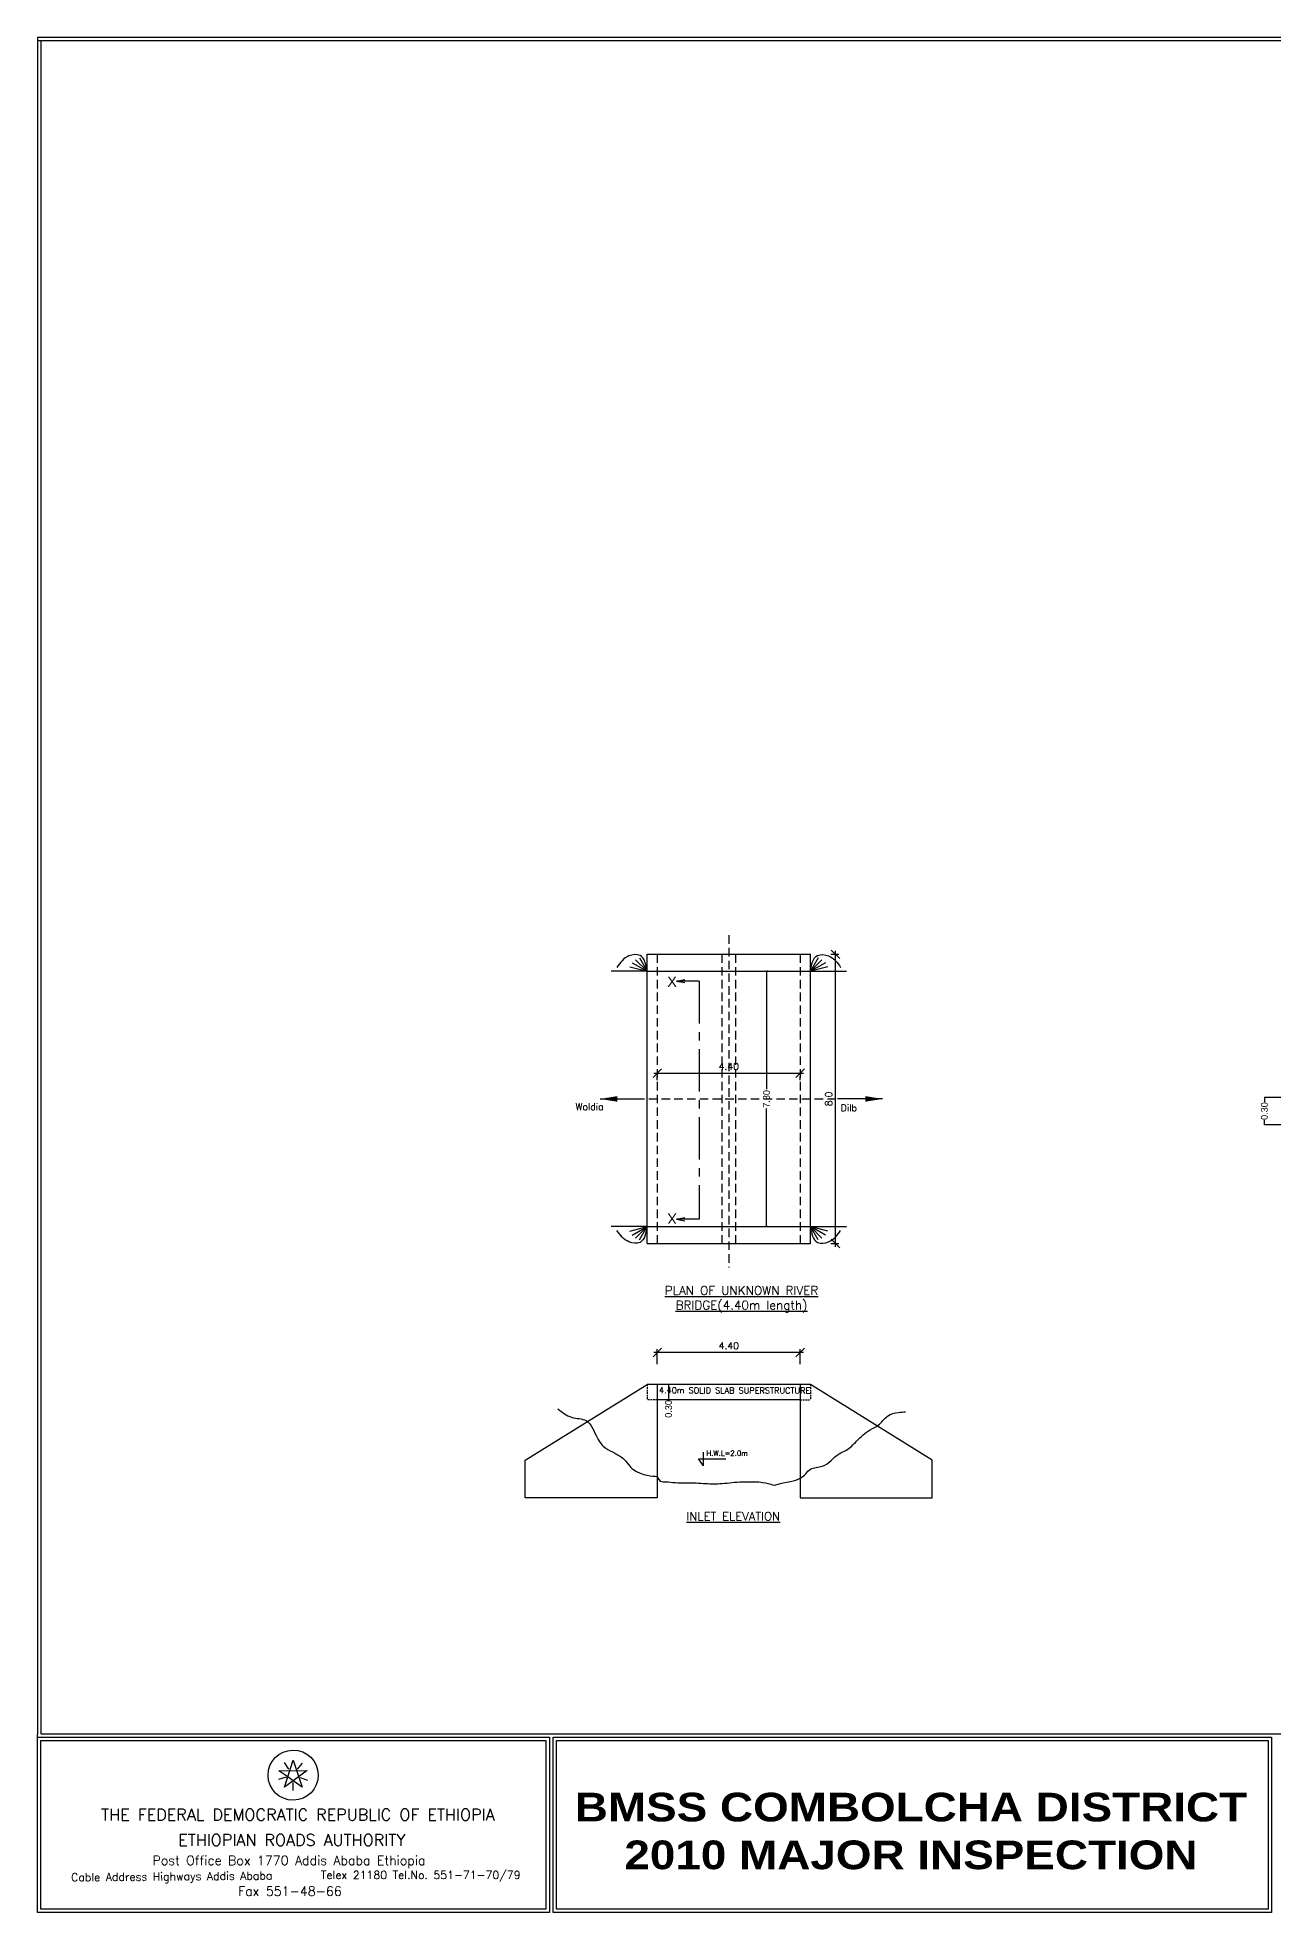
# Model space of a CAD drawing. Header units: inches. Extents: x 21 to 79610, y 8 to 55116.
# Drawn here: x 21 to 36343, y 8 to 55116 of the extents above; entities that cross this region are included whole.
import ezdxf
from ezdxf.enums import TextEntityAlignment as Align

# ---------------------------------------------------------------- set-up
doc = ezdxf.new("R2010")
doc.units = ezdxf.units.IN
doc.header["$MEASUREMENT"] = 0
for name, pattern in [('CENTER', [2, 1.25, -0.25, 0.25, -0.25]), ('DASHED', [0.75, 0.5, -0.25]), ('HIDDEN', [0.375, 0.25, -0.125])]:
    doc.linetypes.add(name, pattern=pattern)
for name, color, linetype in [('Conc surface', 2, 'Continuous'), ('Dim', 9, 'Continuous'), ('divsion', 3, 'Continuous'), ('FILL', 7, 'Continuous'), ('Grade', 6, 'DASHED'), ('Mas surface', 4, 'Continuous'), ('MISCELANEOUS', 7, 'Continuous'), ('Text', 3, 'Continuous'), ('TITLE BLOCK', 7, 'Continuous')]:
    doc.layers.add(name, color=color, linetype=linetype)
doc.layers.add('probable bridge', color=1, linetype='Continuous', lineweight=30)
doc.styles.add('30', font='ROMANT.SHX', dxfattribs={"height": 4})
doc.styles.add('50', font='romanc.shx')
doc.styles.add('Logo', font='')
doc.styles.add('Text100-2.25', font='romans.shx')
doc.styles.add('Text200-2.25', font='romans.shx')
doc.styles.add('Text200-3.0', font='romanc.shx')
doc.styles.add('Text50-2.0', font='romans.shx')
doc.styles.get('Logo').set_extended_font_data('Arial Black')
doc.dimstyles.new('Dim100', dxfattribs={"dimtxt": 200, "dimasz": 250, "dimexe": 100, "dimexo": 600, "dimgap": 100, "dimtad": 1, "dimdec": 0, "dimzin": 0, "dimdsep": 46, "dimtxsty": 'Text100-2.25', "dimblk": 'OBLIQUE', "dimcen": 100, "dimdle": 100, "dimclrd": 256, "dimclre": 256, "dimclrt": 3, "dimadec": 0, "dimazin": 0, "dimtfac": 1, "dimtdec": 0, "dimtofl": 0, "dimtmove": 0, "dimatfit": 3, "dimfxl": 1, "dimtolj": 1, "dimtzin": 0, "dimarcsym": 0})
doc.dimstyles.new('Dim50', dxfattribs={"dimtxt": 300, "dimasz": 150, "dimexe": 150, "dimexo": 150, "dimgap": 75, "dimtad": 1, "dimdec": 0, "dimlfac": 0.5, "dimzin": 0, "dimdsep": 46, "dimtxsty": 'Text50-2.0', "dimblk": 'OBLIQUE', "dimcen": 100, "dimdle": 150, "dimclrd": 256, "dimclre": 256, "dimclrt": 3, "dimadec": 0, "dimazin": 0, "dimtfac": 1, "dimtdec": 0, "dimtofl": 0, "dimtmove": 0, "dimatfit": 3, "dimfxl": 1, "dimtolj": 1, "dimtzin": 0, "dimarcsym": 0})
doc.dimstyles.get("Standard").update_dxf_attribs({"dimtxt": 200, "dimasz": 0.18, "dimexe": 0.18, "dimexo": 0.0625, "dimgap": 0.09, "dimtad": 0, "dimdec": 4, "dimzin": 0, "dimdsep": 46, "dimtxsty": 'Standard', "dimcen": 0.09, "dimadec": 0, "dimazin": 0, "dimtfac": 1, "dimtdec": 4, "dimtofl": 0, "dimtmove": 0, "dimatfit": 3, "dimfxl": 1, "dimtolj": 1, "dimtzin": 0, "dimarcsym": 0})

# ---------------------------------------------------------------- blocks, each defined once
blk = doc.blocks.new('_Oblique')
at = {"color": 0, "lineweight": -2}
blk.add_line((-0.5, -0.5), (0.5, 0.5), dxfattribs=at)
blk = doc.blocks.new('*D9')
at = {"layer": 'Defpoints', "color": 0, "ltscale": 10}
for p in [(18235, 25067), (22435, 25067), (22435, 24675)]:
    blk.add_point(p, dxfattribs=at)
at = {"layer": 'Dim', "lineweight": -2, "ltscale": 10}
for p, q in [((18135, 24675), (22535, 24675)), ((18235, 24467), (18235, 24575)), ((22435, 24467), (22435, 24575))]:
    blk.add_line(p, q, dxfattribs=at)
at = {"layer": 'Dim', "lineweight": -2, "ltscale": 10, "xscale": 250, "yscale": 250, "zscale": 250, "rotation": 180}
blk.add_blockref('_Oblique', (18235, 24675), dxfattribs=at)
at = {"layer": 'Dim', "lineweight": -2, "ltscale": 10, "xscale": 250, "yscale": 250, "zscale": 250}
blk.add_blockref('_Oblique', (22435, 24675), dxfattribs=at)
at = {"layer": 'Dim', "color": 3, "ltscale": 10, "insert": (20335, 24875), "char_height": 200, "attachment_point": 5, "style": 'Text100-2.25'}
blk.add_mtext('\\A1;4.40', dxfattribs=at)
blk = doc.blocks.new('*D10')
at = {"layer": 'Defpoints', "color": 0, "ltscale": 10}
for p in [(22735, 28170), (23471, 28170), (22735, 19670)]:
    blk.add_point(p, dxfattribs=at)
at = {"layer": 'Dim', "lineweight": -2, "ltscale": 10}
for p, q in [((23335, 28170), (23571, 28170)), ((23471, 19570), (23471, 28270)), ((23335, 19670), (23571, 19670))]:
    blk.add_line(p, q, dxfattribs=at)
at = {"layer": 'Dim', "lineweight": -2, "ltscale": 10, "xscale": 250, "yscale": 250, "zscale": 250}
for p, rotation in [((23471, 28170), 90), ((23471, 19670), 270)]:
    blk.add_blockref('_Oblique', p, dxfattribs=dict(at, rotation=rotation))
at = {"layer": 'Dim', "color": 3, "ltscale": 10, "insert": (23271, 23920), "char_height": 200, "attachment_point": 5, "rotation": 90, "style": 'Text100-2.25'}
blk.add_mtext('\\A1;8.0', dxfattribs=at)
blk = doc.blocks.new('*D11')
at = {"layer": 'Defpoints', "color": 0}
for p in [(18235, 16465), (18235, 15524, 0), (22435, 15524, 0)]:
    blk.add_point(p, dxfattribs=at)
at = {"layer": 'Dim', "lineweight": -2}
for p, q in [((18235, 16124), (18235, 16565)), ((22435, 16124), (22435, 16565)), ((22535, 16465), (18135, 16465))]:
    blk.add_line(p, q, dxfattribs=at)
at = {"layer": 'Dim', "lineweight": -2, "xscale": 250, "yscale": 250, "zscale": 250, "rotation": 180}
blk.add_blockref('_Oblique', (18235, 16465), dxfattribs=at)
at = {"layer": 'Dim', "lineweight": -2, "xscale": 250, "yscale": 250, "zscale": 250}
blk.add_blockref('_Oblique', (22435, 16465), dxfattribs=at)
at = {"layer": 'Dim', "color": 3, "insert": (20335, 16665), "char_height": 200, "attachment_point": 5, "style": 'Text100-2.25'}
blk.add_mtext('\\A1;4.40', dxfattribs=at)
blk = doc.blocks.new('*D13')
at = {"color": 0, "lineweight": -2}
for p, q in [((36904, 23962), (36075, 23962)), ((36075, 23962), (36075, 23829)), ((36075, 23163), (36075, 23296)), ((36904, 23162), (36075, 23162))]:
    blk.add_line(p, q, dxfattribs=at)
at = {"color": 0}
for points in [[(36075, 23962), (36075, 23962), (36075, 23962)], [(36075, 23163), (36075, 23163), (36075, 23162)]]:
    blk.add_solid(points, dxfattribs=at)
at = {"layer": 'Defpoints', "color": 0}
for p in [(36905, 23962), (36075, 23162), (36905, 23162)]:
    blk.add_point(p, dxfattribs=at)
at = {"color": 0, "insert": (36075, 23562), "char_height": 200, "attachment_point": 5, "rotation": 90}
blk.add_mtext('\\A1;0.30', dxfattribs=at)
blk = doc.blocks.new('*D14')
at = {"color": 0, "lineweight": -2}
for p, q in [((18565, 15524), (18565, 15524)), ((18565, 15524), (18565, 15076)), ((18565, 15076), (18565, 15076)), ((18565, 15076), (18565, 15076))]:
    blk.add_line(p, q, dxfattribs=at)
at = {"color": 0}
for points in [[(18565, 15524), (18565, 15524), (18565, 15524)], [(18565, 15076), (18565, 15076), (18565, 15076)]]:
    blk.add_solid(points, dxfattribs=at)
at = {"layer": 'Defpoints', "color": 0}
for p in [(18565, 15524), (18565, 15076), (18565, 15076)]:
    blk.add_point(p, dxfattribs=at)
at = {"color": 0, "insert": (18565, 14809), "char_height": 200, "attachment_point": 5, "rotation": 90}
blk.add_mtext('\\A1;0.30', dxfattribs=at)
blk = doc.blocks.new('*D15')
at = {"color": 0, "lineweight": -2}
for p, q in [((21474, 27670), (21444, 27670)), ((21444, 27670), (21444, 24203)), ((21444, 20170), (21444, 23636)), ((21474, 20170), (21444, 20170))]:
    blk.add_line(p, q, dxfattribs=at)
at = {"color": 0}
for points in [[(21444, 27670), (21444, 27670), (21444, 27670)], [(21444, 20170), (21444, 20170), (21444, 20170)]]:
    blk.add_solid(points, dxfattribs=at)
at = {"layer": 'Defpoints', "color": 0}
for p in [(21474, 27670), (21444, 20170), (21474, 20170)]:
    blk.add_point(p, dxfattribs=at)
at = {"color": 0, "insert": (21444, 23920), "char_height": 200, "attachment_point": 5, "rotation": 90}
blk.add_mtext('\\A1;7.80', dxfattribs=at)

msp = doc.modelspace()

# ---------------------------------------------------------------- linework, layer by layer
at = {"layer": 'Conc surface', "linetype": 'Continuous', "ltscale": 0.05}
for p, q in [((17935.29925, 28169.74618), (22735.29925, 28169.74618)), ((17935.29925, 27669.74618), (22735.29925, 27669.74618)), ((17935.29925, 20169.74618), (22735.29925, 20169.74618)), ((17935.29925, 19669.74618), (22735.29925, 19669.74618))]:
    msp.add_line(p, q, dxfattribs=at)
at = {"layer": 'Dim', "color": 3, "ltscale": 10}
for p, q in [((17935.29925, 27669.74618), (16877.77848, 27669.74618)), ((22735.29925, 27669.74618), (23792.82003, 27669.74618)), ((17935.29925, 20169.74618), (16877.77848, 20169.74618)), ((22735.29925, 20169.74618), (23792.82003, 20169.74618))]:
    msp.add_line(p, q, dxfattribs=at)
at = {"layer": 'Dim'}
for points in [[(17935.29925, 27669.74618), (17726.68254, 28135.26049), (17401.45642, 28122.79929), (17048.58652, 27785.46043)], [(22735.29925, 27669.74618), (22943.91597, 28135.26049), (23269.14208, 28122.79929), (23622.01198, 27785.46043)], [(17935.29925, 20169.74618), (17726.68254, 19704.23188), (17401.45642, 19716.69308), (17048.58652, 20054.03194)], [(22735.29925, 20169.74618), (22943.91597, 19704.23188), (23269.14208, 19716.69308), (23622.01198, 20054.03194)]]:
    msp.add_spline(points, degree=3, dxfattribs=at)
at = {"layer": 'divsion', "color": 5}
for p, q in [((7279.15541, 3687.7209), (7529.86356, 4482.86567)), ((7410.43929, 4222.94397), (7282.10233, 4414.81055)), ((7529.86356, 4482.86567), (7794.41076, 3692.21749)), ((7325.95234, 3982.4689), (7103.81808, 3919.70323)), ((7115.65625, 4176.36835), (7949.35691, 4183.64398)), ((7374.9174, 3991.43918), (7115.65625, 4176.36835)), ((7949.35691, 4183.64398), (7279.15541, 3687.7209)), ((7279.15541, 3687.7209), (7374.9174, 3991.43918)), ((7535.14961, 3877.14666), (7374.9174, 3991.43918)), ((7794.41076, 3692.21749), (7535.14961, 3877.14666)), ((7665.25257, 4216.90298), (7808.07023, 4398.24872)), ((7738.24888, 3972.69438), (7954.85201, 3892.90563)), ((7528.54981, 3827.80615), (7519.60024, 3597.14825))]:
    msp.add_line(p, q, dxfattribs=at)
msp.add_ellipse((7533.68858, 4044.56328), major_axis=(-6.42099, 735.77211), ratio=0.9999999689, start_param=-1.5707962983, end_param=4.7123890089, dxfattribs=at)
at = {"layer": 'FILL'}
for p, q in [((17425.08099, 27806.45913), (17935.29925, 27669.74618)), ((17496.30493, 27923.2013), (17935.29925, 27669.74618)), ((17596.35308, 28008.69505), (17935.29925, 27669.74618)), ((17707.77829, 28063.82773), (17935.29925, 27669.74618)), ((22962.82021, 28063.82773), (22735.29925, 27669.74618)), ((23074.24542, 28008.69505), (22735.29925, 27669.74618)), ((23174.29357, 27923.2013), (22735.29925, 27669.74618)), ((23245.51752, 27806.45913), (22735.29925, 27669.74618)), ((17425.08099, 20033.03324), (17935.29925, 20169.74618)), ((17496.30493, 19916.29107), (17935.29925, 20169.74618)), ((17596.35308, 19830.79731), (17935.29925, 20169.74618)), ((17707.77829, 19775.66464), (17935.29925, 20169.74618)), ((22962.82021, 19775.66464), (22735.29925, 20169.74618)), ((23074.24542, 19830.79731), (22735.29925, 20169.74618)), ((23174.29357, 19916.29107), (22735.29925, 20169.74618)), ((23245.51752, 20033.03324), (22735.29925, 20169.74618))]:
    msp.add_line(p, q, dxfattribs=at)
at = {"layer": 'Grade', "linetype": 'DASHED', "ltscale": 500}
for p, q in [((20335.29925, 28731.94785), (20335.29925, 18961.59026)), ((17608.11929, 23919.74642), (23533.58334, 23919.74642))]:
    msp.add_line(p, q, dxfattribs=at)
at = {"layer": 'Grade', "color": 3, "linetype": 'DASHED', "ltscale": 500}
for p, q in [((18235.2992, 28169.74618), (18235.29925, 19669.74618)), ((22435.2992, 28169.74618), (22435.29925, 19669.74618))]:
    msp.add_line(p, q, dxfattribs=at)
at = {"layer": 'Grade', "color": 11, "linetype": 'DASHED', "ltscale": 500}
for p, q in [((20135.29925, 28169.74618), (20135.29925, 19669.74618)), ((20535.29925, 28169.74618), (20535.29925, 19669.74618))]:
    msp.add_line(p, q, dxfattribs=at)
at = {"layer": 'Mas surface', "linetype": 'CENTER', "lineweight": 30, "ltscale": 3000}
for p, q in [((18796.18158, 27384.76894), (19048.7679, 27432.78)), ((19464.57399, 27384.76894), (18796.18158, 27384.76894)), ((18796.18158, 27384.76894), (19048.7679, 27336.75787)), ((18796.18158, 20382.88664), (19048.7679, 20430.8977)), ((19464.57399, 20382.88664), (18796.18158, 20382.88664)), ((18796.18158, 20382.88664), (19048.7679, 20334.87557))]:
    msp.add_line(p, q, dxfattribs=at)
at = {"layer": 'Mas surface', "linetype": 'CENTER', "lineweight": 30, "ltscale": 1000}
msp.add_line((19464.57399, 27384.76894), (19464.57399, 20382.88664), dxfattribs=at)
at = {"layer": 'Mas surface'}
msp.add_open_spline([(15313.6341, 14810.12454), (15438.78966, 14709.51815), (15679.86916, 14515.72621), (16260.58555, 14539.18492), (16413.33912, 13993.52731), (16677.41, 13644.24086), (16992.79117, 13515.75585), (17259.1493, 13351.06909), (17468.06839, 13068.70004), (17798.10373, 12835.85216), (18097.32414, 12832.9314), (18235.29925, 12824.49892), (18235.29925, 12824.49892), (18293.63165, 12668.41378), (18446.54068, 12671.01289), (18702.84786, 12648.91121), (19024.94951, 12625.94532), (19347.9467, 12641.44945), (19722.69924, 12606.45688), (20176.10926, 12602.28283), (20583.5242, 12672.84265), (20982.02006, 12665.68342), (21300.33635, 12677.01382), (21668.40374, 12564.29281), (22029.8386, 12672.73391), (22291.00867, 12685.42214), (22435.29925, 12773.46293), (22435.29925, 12773.46293), (22569.95817, 12830.6268), (22679.90147, 13103.74025), (23210.33314, 13071.95065), (23450.66707, 13464.76292), (23851.71931, 13604.36875), (24115.76485, 13898.4697), (24409.18617, 14170.50924), (24777.93823, 14328.48236), (24962.75189, 14629.35769), (25281.08082, 14707.80885), (25461.25877, 14718.27407), (25531.2162, 14722.33738)], degree=3, knots=[0, 0, 0, 0, 473.0790997449, 911.2633308187, 1521.8649400667, 1908.677069094, 2207.3762493564, 2524.1074764827, 2834.8671349372, 3253.9595252588, 10845.5861444734, 10845.5861444734, 10845.5861444734, 10845.5861444734, 11019.6511772616, 11301.3870818647, 11618.2106942833, 11987.2704052414, 12269.0061983315, 12746.3609761255, 13343.364652022, 13501.5330831364, 13941.2403662333, 14296.6505160002, 14617.3424336216, 29168.74033935, 29168.74033935, 29168.74033935, 29168.74033935, 29567.9385844371, 29931.7817006891, 30546.6689167913, 30782.4073669943, 31180.6764329818, 31704.7634964903, 31976.5193906847, 32359.6101320957, 32693.026514586, 32904.6472771859, 32904.6472771859, 32904.6472771859, 32904.6472771859], dxfattribs=at)
msp.add_open_spline([(22465.75514, 12788.49081), (22455.52956, 12788.97788), (22445.37421, 12789.44705), (22435.29925, 12789.89777)], degree=3, dxfattribs=at)
at = {"layer": 'MISCELANEOUS'}
for p, q in [((19592.65343, 13136.90909), (19448.7268, 13339.11059)), ((19448.7268, 13339.11059), (20248.39093, 13339.11059)), ((19592.65343, 13136.90909), (19592.65343, 13539.45921))]:
    msp.add_line(p, q, dxfattribs=at)
at = {"layer": 'probable bridge', "linetype": 'Continuous', "lineweight": 30, "ltscale": 0.05}
for p, q in [((17935.29925, 19669.74618), (17935.29925, 28169.74618)), ((22735.29925, 19669.74618), (22735.29925, 28169.74618)), ((22735.29925, 15524.19906), (17935.29925, 15524.19906)), ((22435.29925, 15076.11166), (18235.29925, 15076.11166))]:
    msp.add_line(p, q, dxfattribs=at)
at = {"layer": 'probable bridge', "linetype": 'HIDDEN', "lineweight": 30, "ltscale": 200}
for p, q in [((17935.29925, 15524.19906), (17935.29925, 15076.11166)), ((22735.29925, 15524.19906), (22735.29925, 15076.11166)), ((18235.29925, 15076.11166), (17935.29925, 15076.11166)), ((22435.29925, 15076.11166), (22735.29925, 15076.11166))]:
    msp.add_line(p, q, dxfattribs=at)
at = {"layer": 'probable bridge', "linetype": 'Continuous', "lineweight": 30, "ltscale": 0.05}
for points in [[(18235.29925, 15524.19906), (18235.29925, 12198.22421), (14353.53323, 12198.22421), (14353.53323, 13304.04187), (17935.29925, 15524.19906)], [(22435.29925, 15524.19906), (22435.29925, 12198.22421), (26317.06527, 12198.22421), (26317.06527, 13304.04187), (22735.29925, 15524.19906)]]:
    msp.add_lwpolyline(points, dxfattribs=at)
at = {"layer": 'TITLE BLOCK', "color": 5}
for p, q in [((79509.97529, 55015.91775), (21.16962, 55015.91775)), ((121.43418, 55015.91775), (121.43418, 5261.80253)), ((121.43418, 5261.80253), (79509.97529, 5261.80253)), ((121.43418, 5061.27956), (14963.07942, 5061.27956)), ((121.43418, 107.98966), (121.43418, 5061.27956)), ((121.43418, 5061.27956), (14963.07942, 5061.27956)), ((121.43418, 107.98966), (121.43418, 5061.27956)), ((14963.07942, 5061.27956), (14963.07942, 107.98966)), ((14963.07942, 5061.27956), (14963.07942, 107.98966)), ((15272.76912, 5061.27956), (36187.9707, 5061.27956)), ((15272.76912, 107.98966), (15272.76912, 5061.27956)), ((36187.9707, 5061.27956), (36187.9707, 107.98966)), ((14963.07942, 107.98966), (121.43418, 107.98966)), ((14963.07942, 107.98966), (121.43418, 107.98966)), ((14963.07942, 107.98966), (121.43418, 107.98966)), ((36187.9707, 107.98966), (15272.76912, 107.98966))]:
    msp.add_line(p, q, dxfattribs=at)
at = {"layer": 'TITLE BLOCK', "color": 210}
for p, q in [((21.16962, 7.7251), (21.16962, 5241.80552)), ((21.16962, 7.7251), (21.16962, 5241.80552)), ((21.16962, 5161.54413), (15063.34398, 5161.54413)), ((21.16962, 5161.54413), (15063.34398, 5161.54413)), ((15063.34398, 5161.54413), (15063.34398, 7.7251)), ((15063.34398, 5161.54413), (15063.34398, 7.7251)), ((15172.50455, 5161.54413), (36288.23526, 5161.54413)), ((15172.50455, 7.7251), (15172.50455, 5161.54413)), ((36288.23526, 5161.54413), (36288.23526, 7.7251)), ((15063.34398, 7.7251), (21.16962, 7.7251)), ((15063.34398, 7.7251), (21.16962, 7.7251)), ((36288.23526, 7.7251), (15172.50455, 7.7251))]:
    msp.add_line(p, q, dxfattribs=at)
msp.add_lwpolyline([(79610.23985, 5241.80552), (79610.23985, 55116.18231), (21.16962, 55116.18231), (21.16962, 5241.80552)], dxfattribs=at)

# ---------------------------------------------------------------- texts
at = {"layer": 'Dim', "color": 3, "insert": (20507.51035, 15351.65439, 0), "char_height": 175, "attachment_point": 5, "rotation": 359.878383806, "style": 'Text200-2.25'}
msp.add_mtext('4.40m SOLID SLAB SUPERSTRUCTURE', dxfattribs=at)
at = {"layer": 'divsion', "style": '30', "width": 1}
for s, p in [('THE FEDERAL DEMOCRATIC REPUBLIC OF ETHIOPIA', (7671.77989, 2882.11516)), ('ETHIOPIAN ROADS AUTHORITY', (7492.20395, 2139.69636))]:
    msp.add_text(s, height=343.6965625, dxfattribs=at).set_placement(p, align=Align.MIDDLE)
at = {"layer": 'divsion', "color": 3, "style": '50', "oblique": 360, "width": 1}
msp.add_text('Post Office Box 1770 Addis Ababa Ethiopia', height=271.3393915, dxfattribs=at).set_placement((7411.90996, 1499.96782), align=Align.MIDDLE)
msp.add_text('Cable Address Highways Addis Ababa', height=235.160806, rotation=0.500001807, dxfattribs=at).set_placement((3967.18643, 1034.36659), align=Align.MIDDLE)
at = {"layer": 'divsion', "color": 3, "style": '50', "width": 1}
for s, height, p in [('Telex 21180 Tel.No. 551-71-70/79', 235.160806, (11282.60407, 1093.56915)), ('Fax 551-48-66', 271.3393915, (7439.77247, 634.51825))]:
    msp.add_text(s, height=height, dxfattribs=at).set_placement(p, align=Align.MIDDLE)
at = {"layer": 'Text', "color": 3, "style": 'Text200-3.0'}
for s, p in [('Woldia', (15832.86235, 23591.74973)), ('Dilb', (23626.94201, 23558.31594))]:
    msp.add_text(s, height=198.45, dxfattribs=at).set_placement(p)
at = {"layer": 'Text', "color": 3, "attachment_point": 2, "style": 'Text200-2.25'}
for s, insert, char_height, width in [('{\\fArial|b0|i0|c0|p34;X}', (18668.63078, 27511.31063), 300, 9213.8242482), ('{\\H0.6453x;\\LPLAN OF UNKNOWN RIVER \\PBRIDGE(4.40m length)}', (20709.06263, 18418.77092), 400, 9733.5944719), ('H.W.L=2.0m', (20286.04799, 13582.00269), 150, 4941.7983673), ('{\\H0.625x;\\LINLET ELEVATION\\P\\H0.8x;\\l }', (20467.3032, 11778.67392), 400, 9851.0003365)]:
    msp.add_mtext(s, dxfattribs=dict(at, insert=insert, char_height=char_height, width=width))
at = {"layer": 'Text', "color": 3, "extrusion": (0, 0, -1), "insert": (18668.63078, 20256.34495), "char_height": 300, "width": 9213.8242482, "attachment_point": 2, "text_direction": (1, 0, 0), "style": 'Text200-2.25'}
msp.add_mtext('{\\fArial|b0|i0|c0|p34;X}', dxfattribs=at)
at = {"layer": 'TITLE BLOCK', "color": 5, "insert": (25688.36546, 4931.84244), "char_height": 842.4501801, "width": 63869.7437933, "attachment_point": 2, "style": 'Logo'}
msp.add_mtext('\\PBMSS COMBOLCHA DISTRICT\\P2010 MAJOR INSPECTION \\P ', dxfattribs=at)

# ---------------------------------------------------------------- dimensions: what is measured, and where the dimension line sits
for base, p1, p2, text, picture, middle in [((21443.8981, 20169.74618), (21474.35438, 27669.74618), (21474.35438, 20169.74618), '7.80', '*D15', (21443.8981, 23919.74618)), ((36074.80074, 23162.37049), (36904.51698, 23962.43299), (36904.51698, 23162.37049), '0.30', '*D13', (36074.80074, 23562.40174)), ((18564.83767, 15076.11166), (18564.83767, 15524.19906), (18564.83767, 15076.11166), '0.30', '*D14', (18564.83767, 14809.17499))]:
    dim = msp.add_linear_dim(base=base, p1=p1, p2=p2, angle=90, text=text, dimstyle='Standard')
    dim.commit()
    dim.dimension.update_dxf_attribs({"geometry": picture, "text_midpoint": middle})
at = {"layer": 'Dim', "ltscale": 10}
dim = msp.add_linear_dim(base=(23470.83962, 28169.74618), p1=(22735.29925, 19669.74618), p2=(22735.29925, 28169.74618), angle=90, text='8.0', dimstyle='Dim100', override={"dimtmove": 1}, dxfattribs=at)
dim.commit()
dim.dimension.update_dxf_attribs({"geometry": '*D10', "text_midpoint": (23270.83962, 23919.74618)})
dim = msp.add_linear_dim(base=(22435.29922, 24675.16768), p1=(18235.29922, 25066.94157), p2=(22435.29922, 25066.94156), text='4.40', dimstyle='Dim100', dxfattribs=at)
dim.commit()
dim.dimension.update_dxf_attribs({"geometry": '*D9', "text_midpoint": (20335.29922, 24875.16768)})
at = {"layer": 'Dim'}
dim = msp.add_linear_dim(base=(18235.29925, 16465.4813, 0), p1=(22435.29925, 15524.19906), p2=(18235.29925, 15524.19906), text='4.40', dimstyle='Dim100', override={"dimtmove": 1}, dxfattribs=at)
dim.commit()
dim.dimension.update_dxf_attribs({"geometry": '*D11', "text_midpoint": (20335.29925, 16665.4813, 0)})

# ---------------------------------------------------------------- leaders
for points in [[(16556.89284, 23919.74642), (17608.11929, 23919.74642)], [(24850.37431, 23919.74642), (23533.58334, 23919.74642)]]:
    msp.add_leader(points, dimstyle='Dim50', override={"dimasz": 500, "dimtad": 0})

doc.saveas('drawing.dxf')
